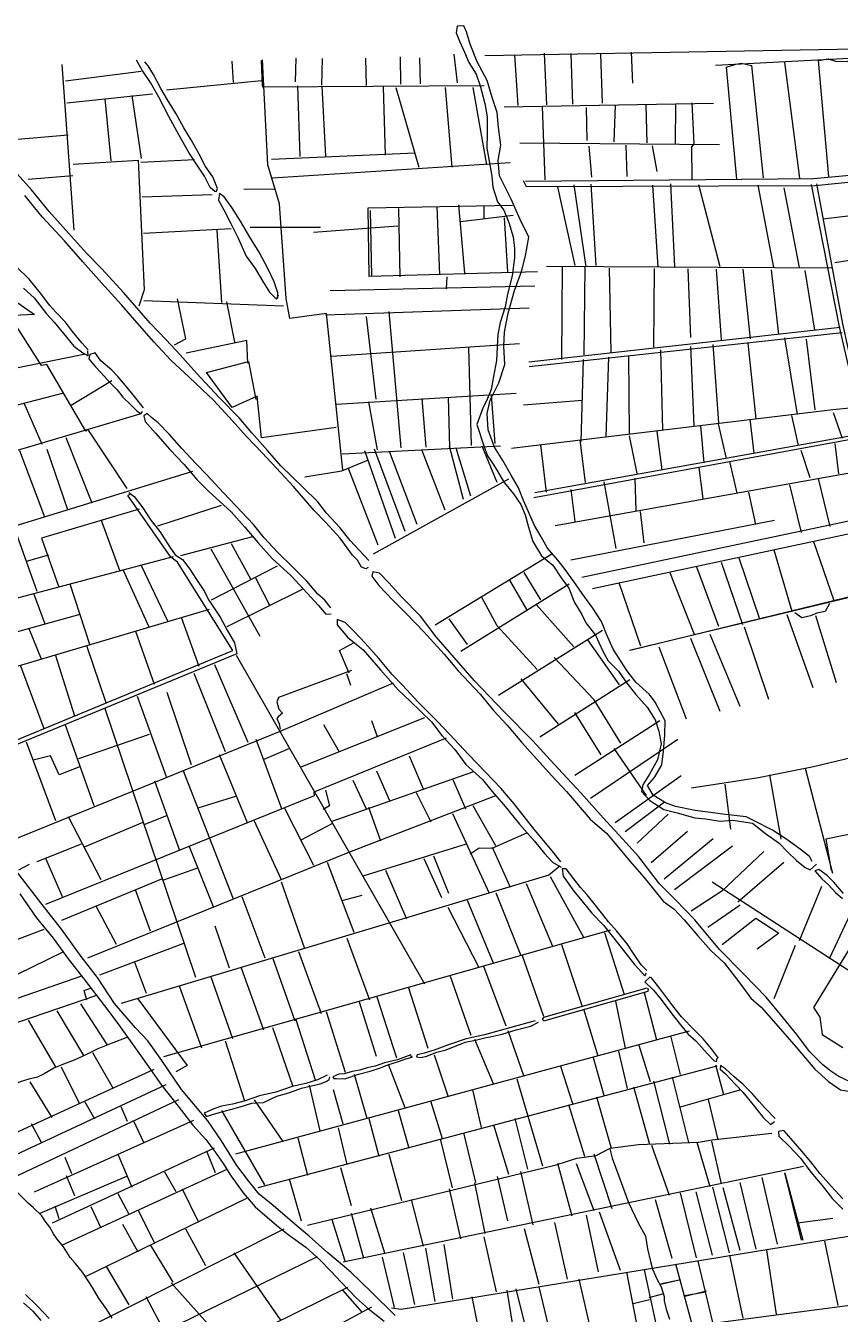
# Model space of a CAD drawing. Extents: x 633026 to 640041, y 824851 to 827423.
# Drawn here: x 634319 to 635381, y 825699 to 827381 of the extents above; entities that cross this region are included whole.
import ezdxf

# ---------------------------------------------------------------- set-up
doc = ezdxf.new("R2010")
doc.units = 0
doc.layers.get('0').update_dxf_attribs({"linetype": 'CONTINUOUS'})

msp = doc.modelspace()

# ---------------------------------------------------------------- linework, layer by layer
at = {"color": 4}
for points in [[(635344.83, 826290.16), (635341.14, 826296.64), (635328.87, 826306.37), (635311.83, 826318.97), (635292.77, 826331.09), (635269.22, 826343.15), (635258.81, 826348.41), (635231.77, 826351.43), (635208.57, 826354.27), (635192.12, 826356.53), (635166.4, 826362.04), (635153.29, 826366.59), (635137.41, 826376.73), (635129.83, 826389.22), (635139.14, 826399.69), (635148.36, 826416.23), (635150.83, 826434.26), (635152.57, 826455.43), (635153.01, 826473.43), (635139.64, 826498), (635132.31, 826508.02), (635114.55, 826524.21), (635102.88, 826539.13), (635085.19, 826567.24), (635076.16, 826586.69), (635069.64, 826603.25), (635058.39, 826620.64), (635044.42, 826639.58), (635033.64, 826655.63), (635021.04, 826673.01), (635012.8, 826683.25), (634999.32, 826699.04), (634991.03, 826713.55), (634982.29, 826728.28), (634968.14, 826761.16), (634961.4, 826777.5), (634951.95, 826794.24), (634940.91, 826813.22), (634930.1, 826830.62), (634921.93, 826853.45), (634920.52, 826874.81), (634924.57, 826891.95), (634935.74, 826914.82), (634943.75, 826938.77), (634942.54, 826962.6), (634943.19, 826980.83), (634948.04, 827005.63), (634956.2, 827035.21), (634965.32, 827060.07), (634970.67, 827080.39), (634974.85, 827104.51), (634963.75, 827127.76), (634952.15, 827154.37), (634936.91, 827184.54), (634935.07, 827204.76), (634938.4, 827224.82), (634935.62, 827247.73), (634933.57, 827267.27), (634927.24, 827286.76), (634920.42, 827308.94), (634907.5, 827333.51), (634898.42, 827356.56), (634893.71, 827372.69), (634890.01, 827380.52), (634881.69, 827380.18), (634880.23, 827371.39), (634884.43, 827360.42), (634890.92, 827345.89), (634896.71, 827332.69), (634906.14, 827317.52), (634911.51, 827302.3), (634917.44, 827278.98), (634920.59, 827261.7), (634920.44, 827239.66), (634920.23, 827220.76), (634923.89, 827199.21), (634926.79, 827184.18), (634928.1, 827169.8), (634934.2, 827150.99), (634942.44, 827140.07), (634948.73, 827123.74), (634954.38, 827105.14), (634956.15, 827090.09), (634956.31, 827077.72), (634953.03, 827054.06), (634947.04, 827030.36), (634944.11, 827013.68), (634937.63, 826993.57), (634934.46, 826977.56), (634933.77, 826961.81), (634932.89, 826943.8), (634928.89, 826923.05), (634925.73, 826906.14), (634920.07, 826891.89), (634915.24, 826883.06), (634907, 826860.23), (634916.14, 826832.23), (634921.26, 826819.25), (634928.6, 826808.55), (634933.2, 826800.52), (634942.64, 826784.45), (634955.2, 826769.99), (634964.61, 826755.94), (634970.18, 826742.3), (634974.67, 826726.16), (634980.09, 826707.79), (634991.58, 826688.82), (635006.37, 826676.64), (635017.15, 826660.36), (635027.01, 826646.55), (635034.68, 826627.98), (635044.1, 826612.36), (635049.19, 826601.63), (635061.78, 826585.37), (635071.73, 826564.36), (635078.42, 826551.85), (635092.09, 826538.53), (635102.87, 826522.71), (635114.54, 826507.79), (635129.38, 826491.34), (635139.94, 826474.83), (635144.64, 826460.05), (635147.78, 826443.44), (635142.88, 826422.91), (635132.33, 826404.1), (635123.74, 826390.27), (635122.06, 826381.25), (635133.01, 826369.69), (635151.38, 826358.01), (635168.54, 826353.52), (635191.79, 826347.08), (635205.53, 826345.68), (635224.47, 826342.56), (635241.32, 826344.13), (635267.01, 826339.97), (635283.83, 826326.7), (635301.77, 826314.11), (635312.49, 826302.78), (635324.11, 826291.46), (635335.71, 826282.39), (635342.04, 826279.33), (635350.27, 826286.63)], [(634565.75, 827163.87), (634559.18, 827169.56), (634551.56, 827184.38), (634543.07, 827197.18), (634531.38, 827215.06), (634518.25, 827238.27), (634505.33, 827261.93), (634491.95, 827287.15), (634481.12, 827306.6), (634470.35, 827322.49), (634463.2, 827335.76)], [(634566.87, 827163.89), (634568.8, 827168.39), (634562.74, 827183.24), (634552.9, 827196.91), (634544.59, 827212.83), (634534.21, 827231.85), (634524.78, 827247.54), (634514.65, 827265.67), (634503.61, 827283.78), (634494.87, 827298.81), (634485.4, 827316.95), (634478.06, 827328.43), (634473.73, 827333.49)], [(634970.47, 827177.62), (635346.34, 827181.04), (635998.25, 827241.29), (635999.88, 827237.74), (635348.51, 827171.7), (634972.16, 827170.28), (634968.23, 827178.02)], [(634766.12, 826682.94), (634741.78, 826708.85), (634728.54, 826725.81), (634710.8, 826744.48), (634699.6, 826759.46), (634680.53, 826777.88), (634651.23, 826806.39), (634633.92, 826826.41), (634613.42, 826849.49), (634597.01, 826869.07), (634571.1, 826895.41), (634541.53, 826927.26), (634519.9, 826951.22), (634501.92, 826970.77), (634480.79, 826992.28), (634466.66, 827009), (634446.16, 827032.31), (634417.71, 827063.51), (634397.71, 827083.92), (634374.26, 827110.08), (634348.99, 827138.21), (634325.95, 827166.61), (634296.13, 827200.02)], [(634765.16, 826673.77), (634762.29, 826671.93), (634756.45, 826674.29), (634751.38, 826683.35), (634745.01, 826689.94), (634728.78, 826711.98), (634709.66, 826732.85), (634694.88, 826748.22), (634667.54, 826779.89), (634651.17, 826797.24), (634626.83, 826823.38), (634606.59, 826844.46), (634583.82, 826869.96), (634563.35, 826891.92), (634548.6, 826905.73), (634531.57, 826922.18), (634507.74, 826944.31), (634485.68, 826968.03), (634469.96, 826986.07), (634443.31, 827016.41), (634417.36, 827045.2), (634393, 827072.68), (634368.86, 827099.94), (634339.74, 827131.36), (634317.16, 827158.87)], [(634647.65, 827024.88), (634647.3, 827032.24), (634642.81, 827046.23), (634634.93, 827062.83), (634623.16, 827085.17), (634610.99, 827104.61), (634598.57, 827125.37), (634587.54, 827143.26), (634577.26, 827157.15), (634571.38, 827161.51), (634570.19, 827153.01), (634576.88, 827140.18), (634585.9, 827122.47), (634595.61, 827103.22), (634606.06, 827079.96), (634617.73, 827063.87), (634628.07, 827046.86), (634636.57, 827032.72), (634645.88, 827023.96), (634648.24, 827029.58)], [(634399.91, 826957.61), (634391.49, 826966.84), (634379.4, 826981.81), (634370.26, 826993.93), (634357.54, 827006.65), (634350.01, 827015.68), (634337.9, 827031.54), (634322.85, 827050.03), (634306.5, 827066.04)], [(634315.47, 827038.07), (634329.52, 827025.59), (634345.51, 827004.88), (634355.53, 826993.89), (634367.62, 826978.93), (634381.07, 826962.64), (634393.06, 826953.7), (634399.82, 826950.02), (634399.71, 826956.27)], [(634471.99, 826882.07), (634460.58, 826896.61), (634448.49, 826911.35), (634438.47, 826922.79), (634430.73, 826931.14), (634416.46, 826943.17), (634409.13, 826953.75), (634402.03, 826951.4), (634401.01, 826945.8), (634409.45, 826935.45), (634416.95, 826927.77), (634428.11, 826915.02), (634437.88, 826905.59), (634445.19, 826895.89), (634455.41, 826886.03), (634463.13, 826878.57), (634468.79, 826873.98), (634470.74, 826877.14)], [(634716.52, 826621.13), (634708.75, 826631.26), (634699.69, 826638.92), (634685.11, 826655.85), (634667.38, 826673.85), (634647.17, 826693.81), (634629.43, 826712.48), (634615.73, 826729.88), (634600.5, 826745.68), (634576.4, 826770.94), (634554.77, 826794.67), (634540.45, 826809.6), (634522.25, 826829.15), (634506.09, 826847.17), (634491.09, 826862.54), (634482.7, 826869.54), (634476.81, 826874.79), (634472.63, 826871.37), (634474.32, 826864.03), (634487.97, 826849.09), (634506.65, 826827.76), (634525.3, 826807.99), (634541.93, 826788.64), (634556.93, 826773.5), (634586.43, 826746.11), (634604.18, 826726.33), (634621.5, 826706.31), (634639.95, 826685.43), (634664.67, 826662.86), (634685.6, 826640.24), (634700.4, 826623.97), (634710.19, 826612.76), (634717.11, 826613.1)], [(634452.94, 826771.46), (634460.17, 826766.23), (634471.14, 826751.47), (634481.92, 826735.36), (634493.56, 826720.6), (634506.64, 826700.29), (634513.51, 826690.14), (634522.99, 826684.06), (634532.81, 826671.73), (634540.61, 826659.36), (634551.85, 826642.37), (634556.71, 826632.19), (634572.08, 826608.79), (634581.3, 826591.99), (634590.74, 826575.41), (634593.9, 826560.95), (634204.02, 826400.35)], [(634215.22, 826410.81), (634588.68, 826565.55), (634516.35, 826680.82), (634507.98, 826687.37), (634451.67, 826767.42), (634454.31, 826769.48)], [(635394.33, 826002.52), (635379.7, 826009.41), (635369.08, 826016.59), (635358.44, 826024.89), (635341.4, 826042.23), (635324.72, 826064.26), (635303.5, 826090.46), (635284.58, 826112.9), (635255.71, 826142.98), (635223.67, 826175.23), (635191.52, 826213.96), (635166.28, 826240.09), (635145.6, 826260.94), (635118.42, 826296.4), (635097.03, 826319.69), (635072, 826347.16), (635042.64, 826379.47), (635007.82, 826417.48), (634980.28, 826447.58), (634943.46, 826485.11), (634904.14, 826525.73), (634854.24, 826583.35), (634833.46, 826610.22), (634809.37, 826634.8), (634792.3, 826653.48), (634780.02, 826666.44), (634771.51, 826667.85), (634770.05, 826662.24), (634779.19, 826650.35), (634797.38, 826631.24), (634815.33, 826613.25), (634838.06, 826589.76), (634864.46, 826560.53), (634882.93, 826538.75), (634911.59, 826508.22), (634928.69, 826487.31), (634946.89, 826467.76), (634965.58, 826445.99), (635004.96, 826402.03), (635024.07, 826381.6), (635055.06, 826345.53), (635076.59, 826326.7), (635106.91, 826290.62), (635125.14, 826269.51), (635150.46, 826238.25), (635164.49, 826227.78), (635177.9, 826214.17), (635195.45, 826193.27), (635212.52, 826174.15), (635229.77, 826157.93), (635249.18, 826133.04), (635264.73, 826111.88), (635278.33, 826100.06), (635297.46, 826078.3), (635323.89, 826047.73), (635348.05, 826019.35), (635365.97, 826003.14), (635381.79, 825992.03), (635381.34, 825992.25), (635395, 825989.81)], [(635016.74, 826289.72), (635005.56, 826303.81), (634981.61, 826332.86), (634956.04, 826365.46), (634938.28, 826385.68), (634918.49, 826406.77), (634896.44, 826429.6), (634878.01, 826449.15), (634856.4, 826472.44), (634830.73, 826498.11), (634810.25, 826520.07), (634796.61, 826534.12), (634779.06, 826554.8), (634761.3, 826574.81), (634747.43, 826589.75), (634735.38, 826601.81), (634725.05, 826605.65), (634724.95, 826598.73), (634738.17, 826582.66), (634758.77, 826566.28), (634781.55, 826540.11), (634804.33, 826513.94), (634819.99, 826499.48), (634848.14, 826472.51), (634861.4, 826454.44), (634878.46, 826436.21), (634892.86, 826416.82), (634914.41, 826397.1), (634926.97, 826381.25), (634942.45, 826364.1), (634962.75, 826339.01), (634982.34, 826316.8), (634995.34, 826300.73), (635005.81, 826289.31), (635017.09, 826282.81)], [(634800.47, 825697.95), (634769.13, 825728.65), (634742.56, 825754.31), (634712.88, 825779.47), (634688.39, 825801.14), (634672.76, 825814.48), (634641.48, 825841.17), (634623.14, 825856.26), (634609, 825873.65), (634593.92, 825893.48), (634573.94, 825925.5), (634556.07, 825951.75), (634521.65, 825992.67), (634495.99, 826030.4), (634477.68, 826055.98), (634461.76, 826072.89), (634434.42, 826104.78), (634412.17, 826138.77), (634390.71, 826166.3), (634365.31, 826201.8), (634335.17, 826240.12), (634300.23, 826285.27)], [(635129.05, 826147.91), (635121.77, 826155.38), (635112.61, 826168.83), (635103.44, 826182.74), (635089.76, 826199.02), (635078.83, 826211.33), (635069.7, 826223), (635059.65, 826235.55), (635051.2, 826246.57), (635042.33, 826256.01), (635029.31, 826272.97), (635023.6, 826280.69), (635018.46, 826280.6), (635019.97, 826270.8), (635033.93, 826251.4), (635043.97, 826238.63), (635057.2, 826222.78), (635072.65, 826206.98), (635086.12, 826190.03), (635098.45, 826173.94), (635113.06, 826155.67), (635122.85, 826144.9), (635126.49, 826140.95), (635128.66, 826144.56)], [(635385.64, 826248.19), (635372.85, 826263.31), (635364.19, 826271.97), (635353.51, 826279.7), (635348.36, 826278.06), (635357.27, 826267.38), (635366.15, 826259.62), (635375.28, 826249.62), (635384.38, 826241.65)], [(634310.93, 826247.96), (634332, 826217.07), (634354.35, 826190), (634374.02, 826162.89), (634394.12, 826137.12), (634421.07, 826101.87), (634437.52, 826080.5), (634459.04, 826049.85), (634478.03, 826022.94), (634495.43, 825998.47), (634517.34, 825970.72), (634536.74, 825946.28), (634553.37, 825927.37), (634563.88, 825913.49), (634576.01, 825896.07), (634586.35, 825879.5), (634602.35, 825857.68), (634617.85, 825839.42), (634645.72, 825815.8), (634660.89, 825803.56), (634683.95, 825787), (634702.32, 825770.35), (634716.65, 825755.42), (634730.07, 825741.15), (634750.3, 825720.29), (634765.72, 825706.27), (634786.09, 825690.33)], [(635128.78, 826124.69), (634993.94, 826086.4), (634992.41, 826084.59), (634994.46, 826082.39), (635130.86, 826120.71), (635131.25, 826123.62), (635129.68, 826124.04)], [(635222.57, 826033.46), (635213.43, 826045.58), (635202.48, 826058.78), (635191.35, 826069.97), (635174.3, 826087.53), (635162.89, 826101.62), (635145.97, 826124.54), (635135.24, 826138.2), (635132.99, 826139.05), (635126.18, 826133.13), (635137.53, 826122.39), (635147.79, 826110.07), (635161.73, 826091.33), (635172.92, 826076.8), (635182.73, 826064.69), (635192.71, 826055.93), (635207.73, 826039.45), (635216.82, 826030.01), (635219.96, 826029.17), (635220.78, 826033.65)], [(634983.3, 826082.2), (634951.31, 826073.38), (634917.32, 826064.08), (634893.3, 826058.53), (634868.89, 826050.29), (634851.36, 826043.96), (634838.48, 826040.16), (634829.37, 826037.99), (634828.3, 826035.3), (634833, 826034.49), (634840.57, 826035.51), (634854.76, 826041.11), (634866.98, 826044.45), (634891.81, 826054.48), (634905.38, 826057.18), (634919.17, 826060.32), (634924.73, 826061.31), (634940.29, 826064.93), (634958.5, 826070.6), (634977.61, 826075.4), (634987.58, 826080.26)], [(634821.11, 826037.63), (634803.59, 826031.52), (634786.69, 826027.2), (634774.49, 826022.97), (634764.03, 826021.01), (634754.49, 826017.94), (634744.25, 826015.97), (634733.81, 826013.11), (634726.9, 826012.77), (634719.37, 826009.29), (634720.52, 826007.08), (634723.42, 826007.13), (634734.82, 826006.43), (634752.79, 826012.77), (634768.13, 826016.61), (634781.44, 826021.09), (634791.2, 826024.6), (634804.74, 826029.08), (634814.28, 826032.82), (634822.95, 826034.98), (634820.68, 826036.73)], [(635296.27, 825954.6), (635283.76, 825968), (635275.57, 825976.79), (635266.45, 825987.34), (635254.41, 825999.41), (635243.08, 826009.26), (635231.73, 826019.78), (635224.96, 826023.9), (635224.6, 826018.98), (635231.85, 826012.86), (635244.59, 825999.24), (635254.15, 825988.92), (635267.83, 825972.41), (635280.62, 825956.11), (635290.15, 825947.13), (635295.44, 825951.02)], [(634711.97, 826011.17), (634699.34, 826005.37), (634684.03, 826000.41), (634666.24, 825996.53), (634644.71, 825989.24), (634623.59, 825984.4), (634604.95, 825977.83), (634588.5, 825973.52), (634574.04, 825971.04), (634563.83, 825967.51), (634551.21, 825961.71), (634554.18, 825957.3), (634562.17, 825960.12), (634572.61, 825962.98), (634585.73, 825966.33), (634598.39, 825970.12), (634613.71, 825974.63), (634628.65, 825975.79), (634646.36, 825983.91), (634661.69, 825988.19), (634678.55, 825994.51), (634691.45, 825997.19), (634702.79, 825999.85), (634710.55, 826002.88), (634714.52, 826005.86), (634715.13, 826008.99)], [(635384.93, 825849.89), (635370.14, 825865.92), (635355.12, 825882.63), (635342.79, 825898.04), (635331.39, 825912.13), (635317.49, 825928.18), (635307.92, 825939.18), (635301.02, 825937.94), (635301.35, 825931.92), (635314.75, 825918.76), (635329.31, 825902.94), (635342.8, 825884.87), (635357.62, 825867.27), (635371.31, 825849.87), (635384.72, 825836.27)], [(634349.16, 825693.88), (634333.47, 825710.13), (634318.03, 825725.04)], [(634315.76, 825714.28), (634327.56, 825703.33), (634338.04, 825691.23)]]:
    msp.add_lwpolyline(points, dxfattribs=at)
at = {"color": 1}
for points in [[(636055.53, 827361.94), (634917.39, 827341.22)], [(634627.61, 827301.88), (634626.33, 827335.1)], [(634732.2, 826800.7), (634711.09, 827005.12), (634663.24, 826998.45), (634658.31, 827024.46), (634649.81, 827148.35), (634634.61, 827198.93), (634627.43, 827336.23)], [(634670.56, 827307.34), (634671.34, 827338.37)], [(634704.78, 827303.06), (634705.93, 827337.66)], [(634763.01, 827302.56), (634762.14, 827338.46)], [(634808.04, 827304.49), (634807.62, 827340.18)], [(634833.47, 827304.73), (634832.85, 827338.63)], [(634881.85, 827306.28), (634877.38, 827343.68)], [(634956.2, 827342.79), (634960.49, 827276.34)], [(634994.79, 827344.8), (634998.19, 827277.44)], [(635029.84, 827344.52), (635032.11, 827278.25)], [(635068.48, 827343.63), (635070.71, 827279.6)], [(635108.4, 827345.88), (635110.44, 827305.51)], [(635218.74, 827329.28), (635609.27, 827349.7)], [(635366.6, 827183.63), (635353.03, 827335.19), (635365.71, 827337.42), (635375.14, 827334.24), (635388.99, 827334.03), (635403, 827337.18), (635420.54, 827188.58)], [(634145.74, 826993.94), (633877, 827320.58), (634330.06, 827003.77), (634030.03, 826989.61)], [(634381.82, 827114.02), (634365.85, 827330.14)], [(634469.31, 827320.86), (634370.26, 827308.35)], [(634589.38, 827306.31), (634587.75, 827334.17)], [(635246.34, 827180.41), (635233.07, 827326.63), (635245.06, 827330.41), (635252.63, 827331.65), (635265.41, 827328.75), (635280.91, 827181.91)], [(635308.64, 827333.08), (635328.02, 827181.61)], [(634626.15, 827308.54), (634502.1, 827296.47)], [(634916.51, 827302.22), (634626.97, 827300.3)], [(634676.57, 827209.96), (634673.56, 827302.04)], [(634710.25, 827210.35), (634705.25, 827301.5)], [(634788.09, 827211.77), (634785.35, 827300.95)], [(634483.9, 827291.46), (634371.9, 827279.6)], [(634429.94, 827204.14), (634422, 827284.98)], [(634469.37, 827207.31), (634457.38, 827289.64)], [(634831.67, 827195.38), (634801.89, 827299.47)], [(634874.94, 827195.94), (634866.13, 827300.19)], [(634920.39, 827199), (634902.27, 827299.96)], [(634942.87, 827274.91), (635215.81, 827279.45)], [(634992.43, 827275.11), (634995.66, 827179.4)], [(635049.6, 827274.09), (635050.57, 827230.8)], [(635087.72, 827276.77), (635086.1, 827228.97)], [(635127.68, 827277.02), (635129.2, 827227.93)], [(635166.28, 827278.14), (635165.85, 827226.11)], [(635187.68, 827280.07), (635190.39, 827226.54), (635187.34, 827222.69), (635187.63, 827180.28)], [(634276.65, 827229.91), (634373.76, 827238.36)], [(634963.11, 827227.94), (635223.67, 827225.78)], [(635053.16, 827223.26), (635056.77, 827182.92)], [(635101.58, 827224.55), (635102.96, 827183.72)], [(635135.97, 827224.03), (635142.14, 827190.21)], [(634380.49, 827199.89), (634465.39, 827205.23), (634473.15, 827035.82), (634466.18, 827014.5)], [(634538.78, 827205.45), (634468.57, 827202.16)], [(634826.86, 827214.26), (634639.39, 827206.16)], [(634950.46, 827201.78), (634640.5, 827181.86)], [(634321.72, 827180.53), (634379.86, 827185.16)], [(634642.77, 827167.4), (634603.07, 827166.68)], [(635012.56, 827170.31), (635035.11, 827067.79)], [(635033.72, 827173.14), (635049.43, 827065.81)], [(635055.81, 827173.75), (635062.57, 827067.83)], [(635136.19, 827172.69), (635143.41, 827065.66)], [(635160.05, 827174.45), (635165.05, 827066.49)], [(635196.45, 827173.52), (635224.21, 827066.62)], [(635273.93, 827172.64), (635294.33, 827065.17)], [(635307.93, 827168.99), (635327.81, 827065.3)], [(635343.34, 827173.62), (635379.84, 826987.63), (635412.66, 826846.45), (635463.6, 826652)], [(635469.16, 826652.99), (635417.4, 826843.63), (635384.91, 826991.74), (635350.92, 827174.42)], [(634561.7, 827159.91), (634470.51, 827156.91)], [(634986.51, 827059.65), (634766.43, 827053.42), (634765.24, 827143.08), (634953.48, 827146.28)], [(634770.21, 827053.71), (634768.43, 827139.35)], [(634807.04, 827052.82), (634805.42, 827142.03)], [(634858.97, 827055.55), (634855.57, 827144.5)], [(634891.28, 827057.7), (634883.64, 827146.8)], [(634954.61, 827133.14), (634885.61, 827124.52)], [(634916.75, 827129.55), (634916.67, 827146.06)], [(635530.61, 827149.2), (635359.09, 827128.13)], [(634703.24, 827117.41), (634611.55, 827117.31)], [(634804.05, 827119.02), (634693.99, 827111)], [(634947.47, 827059.39), (634943.06, 827130.03)], [(634586.6, 827115.52), (634472.26, 827109.42)], [(634574.52, 827019.37), (634568.34, 827113.62)], [(635532.87, 827096.56), (635374.37, 827071.03)], [(635370.47, 827064.04), (634997.85, 827066.48)], [(635018.61, 827066.84), (635017.6, 826944.93)], [(635048.09, 827065.79), (635046.97, 826951.03)], [(634867.56, 827037.19), (634868.62, 827052.82)], [(635079.82, 827064.33), (635082.18, 826954.09)], [(635138.76, 827063.8), (635137.87, 826961.09)], [(635182.3, 827063.22), (635185.87, 826973.76)], [(635219.36, 827062.97), (635225.88, 826970.66)], [(635254.41, 827063.13), (635264.03, 826972)], [(635291.03, 827062.21), (635300.99, 826977.78)], [(635348.21, 826983.51), (635335.47, 827061.42)], [(634982.61, 827040.84), (634715.68, 827034.65)], [(634654.69, 827014.58), (634472.52, 827021.75)], [(634512.61, 826964.03), (634527.19, 826971.88), (634516.65, 827024.11)], [(634591.29, 826967.69), (634580.97, 827020.15)], [(634450.87, 826776.62), (634399.72, 826854), (634397.08, 826851.72), (634345.98, 826938.47), (634339.08, 826937.22), (634297.29, 827002.72)], [(634975.55, 827012.16), (634709.79, 827002.86)], [(634775.81, 826893.19), (634763.36, 827001.16)], [(634808.42, 826829.97), (634792.91, 827007.72)], [(634333.52, 826642.19), (634206.36, 826997.72)], [(635381.19, 826986.99), (634975.02, 826941.74)], [(634608.3, 826940.34), (634606.87, 826969.98), (634527.97, 826953.38)], [(634963.01, 826965.53), (634717.46, 826948.79)], [(635383.77, 826979.89), (634975.57, 826935.72)], [(635215.27, 826964.67), (635222.41, 826862.56)], [(635260.78, 826966.58), (635271.21, 826867.65)], [(635308.43, 826973.44), (635325.13, 826873.27)], [(635337.04, 826971.48), (635348.24, 826879.26)], [(634396.37, 826952.1), (634063.4, 826884.47)], [(634900.05, 826832.98), (634896.85, 826960.31)], [(635079.16, 826948.01), (635075.61, 826844.59)], [(635105.24, 826950.48), (635105.92, 826847.58)], [(635146.64, 826957.67), (635149.57, 826853.47)], [(635185.85, 826962.15), (635190.11, 826858.64)], [(634723.6, 826856.54), (634626.14, 826842.94), (634620.69, 826897.06), (634587.71, 826882.63), (634554.31, 826928.2), (634609.38, 826942.36), (634618.76, 826892.78)], [(635045.95, 826944.98), (635042.68, 826838.22)], [(634377.95, 826885.5), (634430.69, 826917.47)], [(634250.37, 826871.36), (634368.29, 826901.39)], [(634958.39, 826900.74), (634724.18, 826886.45)], [(634931.02, 826835.33), (634926.31, 826898.38)], [(634316.09, 826888.62), (634339.38, 826834.83)], [(634777.45, 826827.4), (634766.28, 826889.89)], [(634841.2, 826830.57), (634835.81, 826894.05)], [(634871.99, 826830.46), (634870.35, 826896.02)], [(635403.1, 826882.67), (635371.68, 826879.44), (634952.43, 826829.05)], [(635045.1, 826891.61), (634967.97, 826885.36)], [(636301.21, 826894.08), (636265.63, 826886.09), (636207.95, 826877.94), (636088.29, 826852.42), (636049.06, 826849.28), (635946.11, 826826.05), (635856.5, 826805.29), (635807.59, 826793.73), (635765.05, 826775.57), (635717.18, 826755.54), (635662.89, 826732.05), (635614.6, 826710.67), (635576.07, 826693.03), (635540.35, 826679.91), (635504.43, 826666.11), (635470.93, 826653.92), (635463.37, 826652.45), (635109.04, 826565.91)], [(634467.4, 826873.97), (634096.6, 826764.15)], [(635263.4, 826867.29), (635268.41, 826822.95)], [(635317.79, 826872.03), (635326.51, 826832.89)], [(635371.96, 826876.1), (635383.93, 826842.6)], [(635415.52, 826848.95), (634982.68, 826771.32)], [(635142.02, 826851.11), (635148.7, 826801)], [(635199.04, 826858.35), (635203.45, 826810.21)], [(635221.99, 826860.99), (635232.59, 826816.08)], [(634370.91, 826843.43), (634404.81, 826757.94)], [(634938.22, 826832.11), (634731.6, 826821.44)], [(634889.74, 826762.29), (634871.29, 826832.01)], [(634933.5, 826784.73), (634914.13, 826831.9)], [(635416.49, 826844.51), (634981.68, 826764.38)], [(634990.3, 826833.73), (634997.4, 826772.02)], [(635041.54, 826839.76), (635048.53, 826784.52)], [(635105.73, 826845.34), (635115.96, 826796.41)], [(635374.46, 826835.29), (635378.94, 826796.08)], [(634310.54, 826826.27), (634343.12, 826739.86)], [(634373.29, 826748.88), (634346.65, 826827.6)], [(634682.61, 826791.99), (634731.11, 826799.79), (634765.65, 826814.25)], [(634801.2, 826711.38), (634761.19, 826825.99)], [(634813.53, 826720.75), (634773.65, 826828.22)], [(634829.2, 826729.73), (634793.33, 826825.24)], [(634865.67, 826748.47), (634835.46, 826827.12)], [(634899.47, 826766.71), (634880.04, 826829.49)], [(635329.96, 826826.93), (635341.75, 826790.97)], [(634535.91, 826799.14), (634121.49, 826671.58)], [(634778.38, 826702.71), (634739.52, 826803.06)], [(635425.04, 826802.46), (635009.32, 826728.25)], [(635196.86, 826804.29), (635202.26, 826763.09)], [(635236.91, 826811.91), (635246.33, 826770.55)], [(634948.37, 826789.01), (634771.68, 826690.99)], [(635073.07, 826785.39), (635088.42, 826698.38)], [(635113.16, 826790.33), (635114.58, 826747.72)], [(635315.35, 826781.35), (635330.27, 826719.55)], [(635352.71, 826789.82), (635367.86, 826727.35)], [(635029.94, 826775.27), (635035.13, 826733.61)], [(635261.49, 826772.16), (635270.93, 826729.91)], [(634466.31, 826749.91), (634338.94, 826711.9), (634361.27, 826649.39)], [(634490.79, 826728.27), (634573.75, 826754.98)], [(635120.39, 826746.93), (635125.13, 826705.71)], [(634416.82, 826735.62), (634441.23, 826668.91)], [(635295.62, 826734.8), (635029.98, 826683.07)], [(635437.67, 826743.75), (635043.99, 826660.77)], [(634614.21, 826713.78), (634520.29, 826689.09)], [(635440.41, 826727.5), (635058.08, 826646.06)], [(634559.83, 826698.06), (634623.93, 826584.11)], [(634612.55, 826657.53), (634587.16, 826704.36)], [(635294.73, 826696.61), (635318, 826616.65)], [(635346.33, 826707.56), (635373.12, 826630.56)], [(634510.94, 826687.81), (634142.82, 826590.31)], [(634348.04, 826689.97), (634318.97, 826681.64)], [(635004.81, 826690.99), (634852.56, 826598.53)], [(635226.02, 826680.68), (635254, 826599.46)], [(635248.92, 826686.44), (635276.2, 826606.77)], [(634479.59, 826595.99), (634445.66, 826670.56)], [(634468.98, 826676.33), (634503.78, 826603.12)], [(634561.04, 826631.6), (634646.8, 826675.78)], [(634990.5, 826631.61), (634968.88, 826667.35)], [(635158.38, 826667.89), (635190.83, 826586.76)], [(635193.98, 826674.77), (635222.56, 826597.35)], [(634375.94, 826652.56), (634401.69, 826573.6)], [(634637.03, 826624.29), (634618.53, 826659.87)], [(635027.83, 826652.14), (634886.2, 826564.12)], [(634972.21, 826619), (634950.32, 826657.2)], [(635092.54, 826654.25), (635120.77, 826571.69)], [(635463.83, 826651.56), (635106.15, 826565.19)], [(634328.64, 826640.32), (634343.21, 826599.98)], [(634679.04, 826644.91), (634580.87, 826596.49)], [(634985.91, 826540.72), (634933.78, 826597.78), (634913.24, 826635.33)], [(635187.18, 826386.23), (635274.67, 826399.8), (635346.52, 826414.23), (635415.67, 826430.39), (635482.58, 826446.51), (635520.55, 826458.11), (635467.74, 826645.16)], [(634388.94, 826612.19), (634153.64, 826547.23)], [(634166.27, 826503.28), (634558.36, 826619.51)], [(635033.78, 826570.37), (634985.04, 826625.04)], [(635311.82, 826612.3), (635345.4, 826517.12)], [(635367.38, 826626.67), (635361.53, 826616.29), (635350.63, 826614.1), (635342.43, 826610.83), (635331.32, 826607.95), (635322.27, 826614.49)], [(634521.3, 826609.02), (634544.55, 826544.97)], [(634894.96, 826573.2), (634871.15, 826606.68)], [(635255.85, 826596.15), (635287.62, 826502.05)], [(635349.12, 826611.17), (635375.87, 826523.68)], [(634322.34, 826594.25), (634338.46, 826554.38)], [(634486.53, 826520.93), (634462.3, 826590.1)], [(635071.32, 826591.58), (634935.43, 826506.79)], [(635093.13, 826520.81), (635051.91, 826579.18)], [(635186.01, 826581.54), (635224.05, 826486.43)], [(635211.36, 826586.89), (635250.28, 826492.92)], [(634397.71, 826571.74), (634423.15, 826497.47)], [(634740.36, 826536.03), (634728, 826565.48), (634747, 826575.87)], [(635144.68, 826570.32), (635180.25, 826476.07)], [(634311.85, 826545.42), (634342.12, 826463.65)], [(634382.65, 826479.56), (634357.79, 826558.53)], [(634608.82, 826445.52), (634565.26, 826546.68)], [(634592.92, 826559.23), (634838.76, 826130.67)], [(635094.97, 826444.32), (635060.25, 826501.02), (635008.16, 826556.07)], [(634538.02, 826535.92), (634578.92, 826433.82)], [(634743.65, 826539.44), (634648.36, 826504.24), (634646.23, 826498.63), (634648.64, 826488.85), (634653.64, 826483.59), (634647.93, 826478.8), (634645.96, 826476.76), (634648.99, 826469.67), (634650.68, 826462.57)], [(634737.25, 826535.31), (634742.22, 826520.01)], [(635013.75, 826469.39), (634964.93, 826528.52)], [(634798.17, 826522.58), (634649.17, 826459.42), (634281.77, 826310.18)], [(635106.62, 826527.3), (634989.3, 826452.22)], [(634464.05, 826505.8), (634501.65, 826401.18)], [(634534.84, 826416.06), (634503, 826510.75)], [(634540.56, 826138.64), (634421.49, 826490.75)], [(634838.7, 826477.36), (634677.68, 826413.08)], [(635069.37, 826429.13), (635034.89, 826484.72)], [(634407.75, 826362.89), (634369.9, 826469.28)], [(634727.96, 826432.96), (634707.69, 826468.29)], [(634769.6, 826474.1), (634776.89, 826453.26)], [(635145.97, 826473.8), (635035.05, 826402.18)], [(634319.01, 826446.05), (634357.46, 826343.46)], [(634867.29, 826450.89), (634694.56, 826380.37), (634694.86, 826375.92), (634344.06, 826234.12)], [(634479.68, 826455.89), (634387.24, 826423.87)], [(634618.56, 826449.71), (634652.34, 826359.08)], [(635169.62, 826449.25), (635055.68, 826372.22)], [(634390.09, 826414.1), (634361.95, 826403.33), (634350.58, 826427.88), (634328.37, 826422.35)], [(634570.73, 826429.88), (634607.37, 826341.08)], [(634629.52, 826423.59), (634662.95, 826437.8)], [(634818.85, 826427.92), (634837.03, 826384.97)], [(635128.56, 826376.22), (635086.17, 826437.47)], [(635335.63, 826411.81), (635371.28, 826274.69)], [(634519.24, 826305.13), (634487.04, 826395.12)], [(634523.58, 826409.84), (634589.11, 826241.25)], [(634902.67, 826407.14), (634716.46, 826341.73)], [(634745.36, 826396.24), (634762.55, 826358.85)], [(634776.15, 826408.41), (634793.14, 826369.9)], [(634875.85, 826397.28), (634892.39, 826358.98)], [(635173.6, 826401.8), (635087.71, 826340.67)], [(635289.12, 826403.18), (635303.76, 826319.28)], [(634709.45, 826383.32), (634714.96, 826362.67), (634706.79, 826357.84)], [(634827.98, 826380.12), (634847.19, 826341.88)], [(635230.63, 826390.78), (635238.35, 826332.2)], [(634931.57, 826375.98), (634741.04, 826302.47), (634398.88, 826163.95)], [(634593.59, 826375.19), (634543.23, 826359.77)], [(634655.65, 826360.7), (634693.84, 826285.1)], [(634765.86, 826360.92), (634781.6, 826317.04)], [(634902.13, 826362.95), (634931.63, 826311.06)], [(635151.92, 826367.5), (635100.86, 826328.64)], [(634373.65, 826348.88), (634416.42, 826266.44)], [(634502.14, 826349.66), (634472.46, 826337.96)], [(634616.02, 826343.92), (634652.01, 826266.71)], [(634875.55, 826352.65), (634923.39, 826248.89)], [(635156.66, 826351.74), (635116.52, 826313.98)], [(634471.29, 826341.06), (634394.9, 826308.89)], [(634678.06, 826318.28), (634719.17, 826339.99)], [(634898.59, 826300.2), (634910.05, 826307.77), (634927.23, 826307.64), (634972.38, 826327.64)], [(635181.84, 826329.22), (635134.84, 826288.43)], [(635407.18, 826328.45), (635362.46, 826319.41), (635369.43, 826278.23)], [(634390.6, 826312.6), (634332.79, 826289.46)], [(634531.87, 826309.82), (634563.19, 826231.19)], [(634893.23, 826312.6), (634758.35, 826270.88)], [(635215.48, 826319.57), (635151.74, 826266.88)], [(635240.63, 826310.21), (635164.92, 826253.28)], [(634344.08, 826294.35), (634366.18, 826244.34)], [(634838.02, 826293.97), (634861.03, 826243.3)], [(634870.76, 826248.16), (634850.91, 826296.88)], [(634927.21, 826308.75), (634950.47, 826256.75)], [(635281.82, 826302.93), (635226.76, 826251.29), (635186.63, 826225.12)], [(634322.81, 826286.16), (634308.89, 826278.99)], [(635015.34, 826284.03), (635001.05, 826272.17), (634443.01, 826104.74)], [(634542.43, 826281.23), (634498.09, 826265.7)], [(634711.83, 826289.22), (634746.52, 826197.71)], [(634787.88, 826278.78), (634815.35, 826215.47)], [(635307.95, 826288.9), (635247.54, 826237.16)], [(634495.61, 826267.22), (634365.19, 826213.31)], [(634651.85, 826263.36), (634681.95, 826178.02)], [(634971.35, 826261.37), (635006.08, 826179.68)], [(635002.86, 826270.64), (635046.93, 826190.68)], [(635420.39, 826129.65), (635214.27, 826263.11)], [(634481.23, 826199.13), (634461.73, 826252.99)], [(634630.89, 826164.15), (634601.11, 826243.92)], [(634731.26, 826239.15), (634757.68, 826246.1)], [(634932.09, 826249.27), (634964.58, 826167.54)], [(635356.71, 826257.44), (635327.88, 826186.64)], [(634410.59, 826231.31), (634436.48, 826182.03)], [(634869.29, 826230.51), (634909.52, 826152.71)], [(634894.56, 826239.67), (634928.62, 826157.74)], [(635250.96, 826233.21), (635208.43, 826203.88)], [(635227.35, 826181.69), (635271.35, 826215.96), (635301.15, 826196.64), (635272.98, 826175.6)], [(635394.83, 826222.22), (635367.12, 826163.26)], [(634342.07, 826201.57), (634110.08, 826113.34)], [(635081.78, 826200.46), (634498.27, 826035.24)], [(634565.43, 826206.24), (634584.06, 826151.25)], [(635073.58, 826197.63), (635099.37, 826116.45)], [(635412.71, 826208.04), (635346.42, 826099.75), (635354.68, 826087.18), (635357.77, 826064.48), (635384.62, 826047.57)], [(634525.46, 826183.65), (634414.67, 826141.93)], [(634737.28, 826190.18), (634767.08, 826109.52)], [(635044.53, 826101.62), (635017.88, 826181.23)], [(635322.64, 826180.3), (635294.68, 826110.86)], [(634367.85, 826172.11), (634265.79, 826122.67)], [(634459.85, 826160.15), (634475.78, 826118.27)], [(634640.95, 826163.44), (634669.42, 826082.08)], [(634674.24, 826172.75), (634704.05, 826091.86)], [(634966.37, 826167.57), (634994.14, 826088.21)], [(634599.44, 826151.53), (634628.81, 826070.41)], [(634945.52, 826075.06), (634916.43, 826153.28)], [(634277.13, 826101.22), (634391.65, 826140.84)], [(634398.03, 826109.24), (634394.67, 826121.91), (634404.44, 826125.21)], [(634518.89, 826127.98), (634547.8, 826047.08)], [(634559.95, 826139.66), (634588.41, 826058.97)], [(634843.42, 826045.98), (634818.34, 826124.73)], [(634872.26, 826140.65), (634899.32, 826063.51)], [(634158.96, 826029.59), (634411.09, 826115.73)], [(634464.76, 826110.93), (634529.26, 826023.98), (634514.46, 826015.46)], [(634776.6, 826113.7), (634802.15, 826033.85)], [(635101.31, 826046.43), (635088.59, 826107.78)], [(635125.64, 826119.16), (635141.49, 826057.43)], [(634359.21, 826095.13), (634393.77, 826037.02)], [(634424.77, 826051.44), (634390.3, 826104.41)], [(634710.47, 826094.43), (634735.34, 826015.02)], [(634776.23, 826035.84), (634754.2, 826106.6)], [(635046.16, 826097.86), (635065.13, 826036.63)], [(634358.33, 826021.19), (634321.91, 826083.05)], [(634696.7, 826004.94), (634671.4, 826083.68)], [(634450.29, 826060.39), (634430.11, 826052.65), (634412.6, 826045.63), (634397.77, 826038.44), (634381.83, 826030.77), (634367.85, 826025.83), (634355.21, 826020.46), (634342.4, 826013.08), (634333.77, 826008.68), (634322.42, 826006.24), (634311.32, 826002.68), (634302.24, 825998.5), (634294.96, 825993.67), (634285.69, 825987.7), (634275.97, 825981.71), (634268.2, 825978.89), (634259.97, 825977.4), (634253.31, 825975.04), (634249.33, 825972.96), (634246.9, 825971.35), (634239.89, 825964.3), (634234.39, 825959.51)], [(635184.12, 826068.69), (634592.04, 825908.45)], [(634640.35, 826073.52), (634667.19, 825996.37)], [(634903.88, 826058.46), (634928.36, 826000.45)], [(634968.55, 826010.56), (634948.08, 826069.3)], [(635159.91, 826062.67), (635172.44, 826012.03)], [(634405.53, 826041.04), (634432.75, 825993.96)], [(634604.17, 825977.6), (634579.1, 826055.68)], [(635092.01, 826042.47), (635103.38, 825993.82)], [(635133.56, 826002.62), (635118.87, 826049.88)], [(634621.84, 825864.82), (635220.64, 826023.62)], [(634791.36, 826025.85), (634813.36, 825969.14)], [(634869.54, 825983.77), (634852.06, 826037.22)], [(635059.14, 826034.29), (635072.75, 825985.23)], [(635218.39, 826024.69), (635229.13, 825986.07)], [(634485.68, 826018.61), (634256.89, 825913.91)], [(634388.9, 825973.51), (634365.24, 826021.76)], [(634763.87, 825954.85), (634747.43, 826012.34)], [(635032.58, 825973.79), (635016.96, 826022.81)], [(635162.01, 826008.72), (635183.19, 825923.66)], [(634501.45, 825998.8), (634266.05, 825889.29)], [(634352.82, 825955.87), (634324.05, 826002.69)], [(634702.81, 825938.79), (634688.57, 825998.33)], [(634719.69, 825992.42), (634732.1, 825947.8)], [(634901.51, 825992.16), (634912.9, 825942.84)], [(634959.48, 826006.38), (634992.77, 825893.2)], [(635111.59, 825996.2), (635132.59, 825921.4)], [(635137.57, 826003.37), (635158.69, 825921.43)], [(635251.77, 825992.06), (635172.32, 825969.42)], [(634517.67, 825978.99), (634295.58, 825874.2), (634285.8, 825896.35)], [(634395.55, 825976.53), (634408.24, 825954.21)], [(634616.63, 825979.17), (634653.99, 825924.74)], [(634846.67, 825977.78), (634862.06, 825928.75)], [(635026.57, 825973.24), (635047.43, 825905.57)], [(635063.2, 825982.83), (635082.49, 825916.03)], [(635208.95, 825979.46), (635221.5, 825926.81)], [(634442.57, 825970.25), (634450.73, 825951.41)], [(634574.06, 825965.01), (634630.03, 825868.09)], [(634804.28, 825965.4), (634818.35, 825915.91)], [(634325.49, 825948.22), (634338.91, 825923.01)], [(634537.59, 825952.33), (634329.37, 825858.51)], [(634472.92, 825922.79), (634459.2, 825952.01)], [(634726.17, 825942.79), (634737.3, 825894.58)], [(634766.11, 825954.67), (634779.04, 825905.82)], [(634948.81, 825881.92), (634929.35, 825946.04)], [(634956.85, 825954.57), (634973.22, 825888.83)], [(634673.76, 825929.34), (634686.24, 825880.93)], [(634686.31, 825815.79), (635010.6, 825894.2), (635037.43, 825903.16), (635063.03, 825906.53), (635080.93, 825916), (635118.32, 825920.92), (635196.57, 825923.9), (635214.14, 825927.12), (635292.07, 825935.46)], [(634859.18, 825928.03), (634874.83, 825864.51)], [(634889.6, 825935.94), (634905.5, 825871.09)], [(635194.34, 825924.08), (635211.01, 825865.94)], [(635213.28, 825925.32), (635226.12, 825869.34)], [(634353.33, 825818.53), (634564.6, 825916.65)], [(634438.57, 825908.09), (634456.77, 825865.32)], [(634554.87, 825911.11), (634565.85, 825884.51)], [(634809.33, 825847.25), (634792.62, 825907.63)], [(635083.92, 825837.08), (635060.1, 825908.04)], [(635080.72, 825915.1), (635083.84, 825902.89), (635092.52, 825879.62), (635104.97, 825845.05), (635117.04, 825819.39), (635127.19, 825801.05), (635129.94, 825784.59), (635133.81, 825768.38), (635136.22, 825758.38), (635142.03, 825745.77), (635147.58, 825735.17), (635151.6, 825722.52), (635151.7, 825716.72), (635154.35, 825706.06), (635158.61, 825692.75)], [(635135.07, 825920.11), (635158.11, 825854.94)], [(634369.4, 825904.36), (634378.28, 825883.08)], [(634729.34, 825890.87), (634743.18, 825841.37)], [(635333.46, 825892.04), (634732.7, 825767.33)], [(635031.68, 825827.2), (635012.8, 825896.24)], [(635036.67, 825896.01), (635059.87, 825834.86)], [(634337.46, 825831.42), (634450.26, 825879.49)], [(634365.7, 825789.5), (634581.19, 825888.59)], [(634371.41, 825880.28), (634382.15, 825854.34)], [(634514.73, 825859.01), (634500.19, 825884.65)], [(634678.18, 825821), (634662.69, 825875.82)], [(634947.68, 825821.21), (634934.14, 825878.97)], [(634963.91, 825885.76), (634980.12, 825816.23)], [(635299.61, 825790.8), (635279.51, 825877.67)], [(635308.62, 825883.78), (635330.52, 825796.05)], [(635309.07, 825883.56), (635332.76, 825795.87)], [(634431.1, 825694.22), (634424.41, 825705.48), (634413.64, 825720.7), (634405.8, 825734.18), (634400.97, 825741.68), (634392.48, 825754.26), (634382.88, 825765.92), (634376.49, 825773.39), (634367.75, 825787.53), (634359.3, 825797.42), (634354.49, 825804.26), (634349.86, 825813.11), (634343.91, 825820.81), (634339.32, 825827.65), (634328.4, 825838.17), (634321.81, 825844.31), (634315, 825850.66), (634307.48, 825858.56), (634300.24, 825863.79), (634293.71, 825866.57), (634288.83, 825865.14), (634284.83, 825863.73), (634278.2, 825860.03), (634274.42, 825858.85)], [(634438.84, 825856.72), (634452.72, 825830.62)], [(634522.48, 825862.95), (634543.35, 825820.45)], [(634870.84, 825863.1), (634885.64, 825797.78)], [(634904.17, 825870.84), (634917.64, 825804.83)], [(635172.56, 825857.88), (635193.29, 825772.81)], [(635214.64, 825776.54), (635193.51, 825859.15)], [(635214.59, 825865.33), (635236.23, 825779.61)], [(635250.68, 825782.55), (635228.44, 825864.25)], [(635250.18, 825871.11), (635271.39, 825784.27)], [(634356.5, 825840.7), (634361.71, 825824.27)], [(634606.68, 825850.42), (634396.16, 825748.07)], [(634416.88, 825811.65), (634403.64, 825839.55)], [(634821.57, 825849.04), (634837.18, 825788.19)], [(635161.85, 825772.24), (635140.38, 825848.59)], [(634486.93, 825791.72), (634465.36, 825835.55)], [(634718.08, 825823.06), (634734.68, 825768.93)], [(634759.61, 825772.06), (634743.6, 825830.67)], [(634768.45, 825838.03), (634786.69, 825779.47)], [(635066.01, 825754.88), (635050.39, 825828.44)], [(635066.82, 825833.2), (635094.08, 825756.95)], [(635325.42, 825818.71), (635371.5, 825824.68)], [(634378.14, 825671.36), (634655.87, 825810.9)], [(634444.71, 825816.85), (634464.8, 825780.82)], [(634553.35, 825762.34), (634527.46, 825810.55)], [(634988.46, 825738.07), (634969.51, 825810.9)], [(635008.62, 825818.98), (635024.92, 825744.98)], [(634480.93, 825790.05), (634510.42, 825741.01)], [(635413.58, 825804.48), (634808.57, 825705.35), (634795.59, 825707.12)], [(634875.92, 825718.85), (634864.58, 825790.48)], [(634916.16, 825800.34), (634932.19, 825728.57)], [(635360.67, 825794.59), (635378.03, 825710.8)], [(634410.32, 825633.76), (634699.41, 825774.62)], [(634590.11, 825779.54), (634651.13, 825691.55)], [(634783.45, 825773.83), (634799.37, 825708.31)], [(634826.29, 825712.14), (634811.45, 825779.92)], [(634840.35, 825785.58), (634852.32, 825716.19)], [(635236.74, 825776.27), (635254.29, 825694.05)], [(635298.37, 825699.53), (635285.47, 825782.96)], [(634423.38, 825761.75), (634452.89, 825711.59)], [(635125.53, 825757.52), (635142.1, 825680.63)], [(635166.44, 825765.18), (635187.73, 825686.37)], [(635215.13, 825688.43), (635196.05, 825768.62)], [(634508.19, 825740.52), (634639.99, 825592.85)], [(635040.08, 825745.26), (635058, 825667.72)], [(635118.09, 825675.73), (635103.06, 825754.21)], [(635147.29, 825738.51), (635172.83, 825744.77)], [(635171.74, 825743.64), (635148.17, 825739.19)], [(634738.34, 825734.24), (634436.22, 825585.1)], [(634499.07, 825677.59), (634475.7, 825722.06)], [(634757.93, 825701.55), (634732.15, 825731)], [(635483.34, 825722.53), (634877.08, 825642.79)], [(634915.8, 825648.41), (634901.07, 825721.98)], [(634958.72, 825655.66), (634946.87, 825730.62)], [(634957.99, 825732.39), (634976.54, 825657.32)], [(635006.15, 825660.76), (634988.29, 825734.95)], [(635132.22, 825721.05), (635151.3, 825726.53)], [(635178.34, 825723.9), (635206.14, 825728.65)], [(635178.59, 825722.79), (635206.79, 825729.77)], [(634689.8, 825665.46), (634770.29, 825709.14)], [(635110.94, 825713.3), (635132.26, 825718.82)]]:
    msp.add_lwpolyline(points, dxfattribs=at)

doc.saveas('drawing.dxf')
